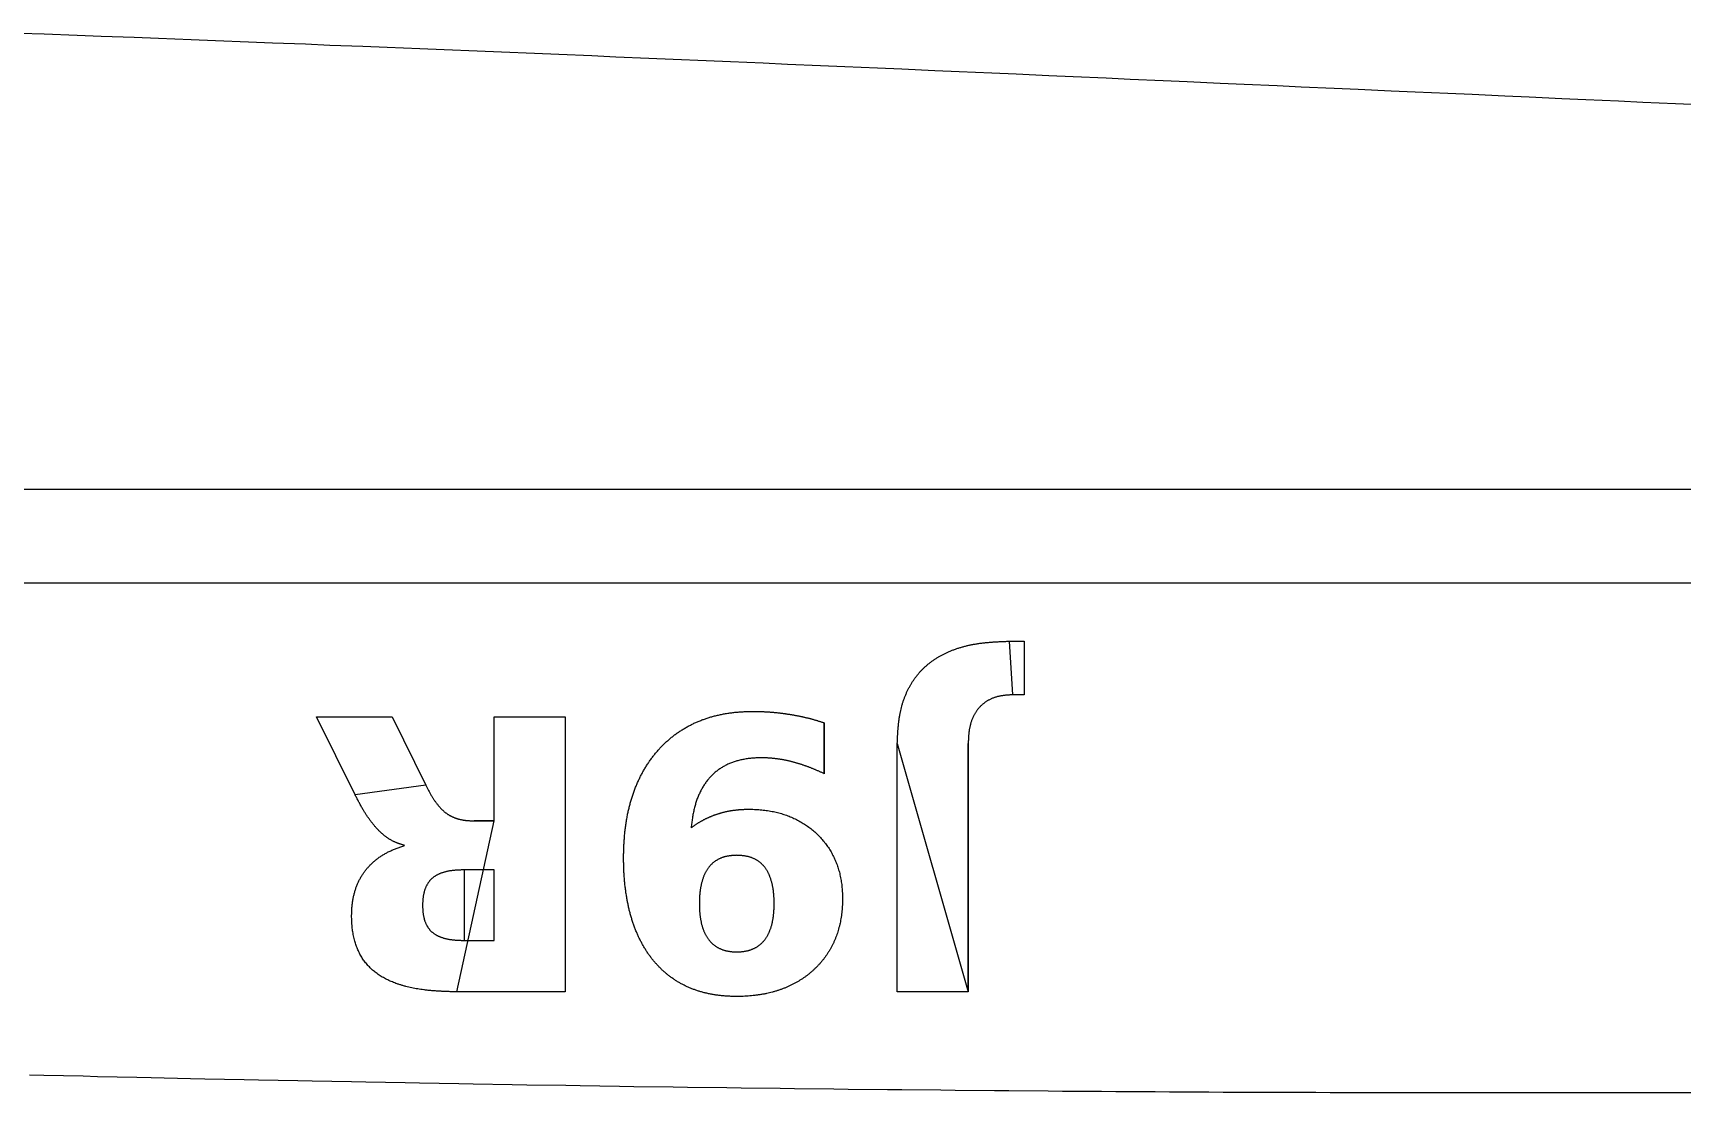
# Model space of a CAD drawing. Extents: x 27 to 271, y 44 to 138.
# Drawn here: x 215.52 to 234.03, y 79.33 to 91.22 of the extents above; entities that cross this region are included whole.
import ezdxf

# ---------------------------------------------------------------- set-up
doc = ezdxf.new("R2010")
doc.units = 0
doc.layers.add('jig_layer', color=7, linetype='CONTINUOUS')
doc.layers.add('jig_number_layer', color=7, linetype='CONTINUOUS')

msp = doc.modelspace()

# ---------------------------------------------------------------- linework, layer by layer
at = {"layer": 'jig_layer', "color": 7}
for points in [[(259.121478, 89.653919), (259.37998, 89.658915), (259.729179, 89.66089), (259.98628, 89.667918), (260.333377, 89.671925), (260.589076, 89.680928), (260.933576, 89.686939), (261.187277, 89.697946), (261.528879, 89.706949), (261.78028, 89.718943), (262.11788, 89.730938), (262.366376, 89.744936), (262.698478, 89.759922), (262.942778, 89.776912), (263.267678, 89.793902), (263.506678, 89.813911), (263.821378, 89.834909), (263.874879, 89.839904), (264.114878, 89.834909), (264.114878, 88.099905), (268.434879, 88.099905), (268.434879, 86.099903), (151.566781, 86.099903), (151.566781, 91.132905)], [(215.370481, 91.221921), (215.642176, 91.210914), (216.01108, 91.197904), (216.282775, 91.186897), (216.651775, 91.173887), (216.92358, 91.16288), (217.29258, 91.148882), (217.564476, 91.137875), (217.933679, 91.123877), (218.205679, 91.11287), (218.574978, 91.098872), (218.84708, 91.086877), (219.21658, 91.072879), (219.488777, 91.061873), (219.858378, 91.046887), (220.130576, 91.035852), (220.500279, 91.020866), (220.772578, 91.008843), (221.142281, 90.994845), (221.414679, 90.98285), (221.784378, 90.967836), (222.056779, 90.955842), (222.42638, 90.940856), (222.698778, 90.928861), (223.068179, 90.913875), (223.340478, 90.901853), (223.709876, 90.885851), (223.981978, 90.873856), (224.351178, 90.85887), (224.623178, 90.846876), (224.992277, 90.830874), (225.264277, 90.818879), (225.633277, 90.802877), (225.905077, 90.790883), (226.273879, 90.774881), (226.54558, 90.762886), (226.914278, 90.746884), (227.18588, 90.73489), (227.55448, 90.718888), (227.82598, 90.705877), (228.194379, 90.689875), (228.465775, 90.677881), (228.834078, 90.660891), (229.105378, 90.648897), (229.473579, 90.632895), (229.744775, 90.619884), (230.112677, 90.603882), (230.383777, 90.591888), (230.75158, 90.574898), (231.022579, 90.562904), (231.390176, 90.545914), (231.660979, 90.533919), (232.028478, 90.517917), (232.299279, 90.504907), (232.666678, 90.488905), (232.937279, 90.475895), (233.30458, 90.459893), (233.57518, 90.446882), (233.94228, 90.43088), (234.212878, 90.418886)], [(162.948214, 81.378266), (162.794312, 81.375275), (162.375715, 81.372283), (162.222713, 81.368276), (161.806613, 81.36328), (161.654411, 81.358285), (161.241415, 81.350298), (161.090415, 81.344287), (160.681015, 81.33328), (160.531313, 81.326281), (160.126612, 81.312283), (159.978711, 81.30328), (159.580614, 81.28629), (159.43521, 81.2763), (159.045715, 81.255302), (158.903512, 81.243308), (158.798616, 81.236309), (158.558614, 81.241304), (158.558614, 83.055307), (154.238511, 83.055307), (154.238511, 85.055303), (264.439614, 85.055303), (264.439614, 79.994305)], [(228.266114, 79.341263), (228.105411, 79.343238), (227.66561, 79.345214), (227.504617, 79.347189), (227.064914, 79.349165), (226.904017, 79.35114), (226.464111, 79.35416), (226.303216, 79.356136), (225.863415, 79.359156), (225.702509, 79.361131), (225.262717, 79.365167), (225.101813, 79.367142), (224.662012, 79.371178), (224.501115, 79.37417), (224.061014, 79.378177), (223.900117, 79.381169), (223.460115, 79.386164), (223.299113, 79.38814), (222.85901, 79.393163), (222.698016, 79.396155), (222.257812, 79.402166), (222.096815, 79.405158), (221.656616, 79.411169), (221.495516, 79.414132), (221.055212, 79.420144), (220.894111, 79.423135), (220.453816, 79.430134), (220.292716, 79.433126), (219.852316, 79.441113), (219.691215, 79.444104), (219.250714, 79.452091), (219.089616, 79.455111), (218.649115, 79.463126), (218.488014, 79.467106), (218.047409, 79.475092), (217.886308, 79.479128), (217.445615, 79.487115), (217.284416, 79.491151), (216.843714, 79.500154), (216.682509, 79.504161), (216.241715, 79.514152), (216.080512, 79.51816), (215.639817, 79.52815), (215.478611, 79.532158)], [(228.866914, 79.338263), (228.705915, 79.340238), (228.266114, 79.341367)], [(229.306608, 79.337266), (228.866914, 79.338395)], [(229.467514, 79.336267), (229.306608, 79.337396)], [(229.907217, 79.335263), (229.467514, 79.336391)], [(230.067911, 79.334266), (229.907217, 79.335395)], [(230.507616, 79.333267), (230.067911, 79.334396)], [(235.345616, 79.338263), (234.931613, 79.336287), (234.872615, 79.336267), (234.726615, 79.336267), (234.328614, 79.334292), (234.27261, 79.334264), (234.111617, 79.334264), (233.671615, 79.332288), (233.510613, 79.332257), (233.070614, 79.331128), (232.909615, 79.331128), (232.470616, 79.331128), (232.309616, 79.331128), (231.869612, 79.331128), (231.708613, 79.331128), (231.269616, 79.331128), (231.108611, 79.332257), (230.668616, 79.332265), (230.507616, 79.333394)]]:
    msp.add_lwpolyline(points, dxfattribs=at)
at = {"layer": 'jig_number_layer', "color": 7}
for points in [[(226.473365, 84.399235), (226.634593, 84.399235), (226.634593, 83.797721), (226.510573, 83.797721), (226.473365, 84.399235), (226.473365, 84.399235), (226.473365, 84.399235), (226.473365, 84.399235)], [(219.131176, 82.675315), (218.699165, 83.551742), (219.546658, 83.551742), (219.92286, 82.784868), (219.131176, 82.675315), (219.131176, 82.675315), (219.131176, 82.675315), (219.131176, 82.675315)], [(220.689737, 82.383855), (220.689737, 83.551742), (221.485553, 83.551742), (221.485553, 80.465625), (220.270126, 80.465625), (220.689737, 82.383855), (220.689737, 82.383855), (220.689737, 82.383855), (220.689737, 82.383855)], [(224.393901, 83.483526), (224.393901, 82.913019), (224.393901, 83.483526), (224.393901, 83.483526), (224.393901, 83.483526), (224.393901, 83.483526), (224.393901, 83.483526), (224.393901, 83.483526), (224.393901, 83.483526)], [(226.008274, 80.465625), (225.212461, 80.465625), (225.212461, 83.252022), (226.008274, 80.465625), (226.008274, 80.465625), (226.008274, 80.465625), (226.008274, 80.465625)], [(226.008274, 83.252022), (226.008274, 80.465625), (226.008274, 80.465625), (226.008274, 83.252022), (226.008274, 83.252022), (226.008274, 83.252022), (226.008274, 83.252022)], [(220.464428, 82.383855), (220.689737, 82.383855), (220.689737, 82.383855), (220.464428, 82.383855), (220.464428, 82.383855), (220.464428, 82.383855), (220.464428, 82.383855)], [(223.412056, 81.997315), (223.412056, 81.997315), (223.412056, 81.997315), (223.412056, 81.997315), (223.412056, 81.997315), (223.412056, 81.997315)], [(220.354872, 81.042332), (220.689737, 81.042332), (220.689737, 81.834021), (220.354872, 81.834021), (220.354872, 81.834021), (220.354872, 81.042332), (220.354872, 81.042332), (220.354872, 81.042332), (220.354872, 81.042332)]]:
    msp.add_lwpolyline(points, close=True, dxfattribs=at)
for points, knots in [([(225.212461, 83.252022), (225.213043, 83.265157), (225.214208, 83.291428), (225.216256, 83.330821), (225.218565, 83.370166), (225.221321, 83.409448), (225.224656, 83.448651), (225.228757, 83.487761), (225.233789, 83.526743), (225.239865, 83.565552), (225.246821, 83.602445), (225.254621, 83.637385), (225.263048, 83.670386), (225.272518, 83.703128), (225.283052, 83.735566), (225.294643, 83.767666), (225.30732, 83.799359), (225.321074, 83.830607), (225.335944, 83.861347), (225.351515, 83.890784), (225.367707, 83.918906), (225.384419, 83.945727), (225.402057, 83.971939), (225.420607, 83.997504), (225.440053, 84.022387), (225.46038, 84.046533), (225.481575, 84.0699), (225.503621, 84.092443), (225.526722, 84.114333), (225.550895, 84.135479), (225.576081, 84.155875), (225.602028, 84.175327), (225.62868, 84.193829), (225.655969, 84.211407), (225.683841, 84.228061), (225.712255, 84.243796), (225.741154, 84.258645), (225.771777, 84.273216), (225.804153, 84.287383), (225.838291, 84.301025), (225.87283, 84.313588), (225.907727, 84.325086), (225.942935, 84.335557), (225.978409, 84.345034), (226.014117, 84.353522), (226.050021, 84.36106), (226.088223, 84.368076), (226.128733, 84.37438), (226.171527, 84.379926), (226.21445, 84.384499), (226.257468, 84.388228), (226.300553, 84.391268), (226.343698, 84.393741), (226.386891, 84.395794), (226.430122, 84.397588), (226.458947, 84.398682), (226.47336, 84.39923)], [0, 0, 0, 0, 0.039443, 0.078891, 0.118338, 0.15768, 0.197021, 0.236366, 0.275645, 0.314924, 0.354198, 0.388252, 0.422307, 0.456362, 0.490486, 0.524607, 0.558729, 0.592867, 0.62701, 0.66115, 0.692749, 0.724342, 0.755936, 0.787509, 0.819081, 0.850655, 0.882178, 0.913703, 0.945226, 0.977627, 1.010028, 1.042431, 1.07489, 1.107342, 1.139792, 1.172279, 1.204763, 1.237249, 1.274005, 1.310762, 1.347519, 1.384245, 1.420973, 1.457702, 1.494384, 1.531067, 1.567751, 1.610896, 1.654044, 1.697192, 1.740385, 1.783574, 1.826764, 1.870032, 1.913299, 1.956568, 1.956568, 1.956568, 1.956568]), ([(226.510573, 83.797721), (226.504909, 83.797439), (226.49358, 83.796874), (226.476588, 83.795965), (226.459618, 83.794932), (226.442677, 83.793707), (226.425774, 83.792232), (226.408909, 83.790453), (226.392101, 83.788264), (226.375371, 83.785589), (226.359434, 83.782513), (226.344297, 83.779084), (226.32996, 83.775354), (226.315742, 83.771152), (226.301656, 83.766499), (226.287724, 83.761382), (226.273968, 83.755805), (226.260413, 83.74975), (226.247084, 83.743208), (226.234285, 83.736344), (226.222016, 83.729194), (226.210281, 83.721782), (226.198814, 83.713969), (226.187618, 83.705773), (226.176723, 83.697185), (226.16613, 83.68823), (226.155874, 83.678899), (226.145952, 83.669223), (226.136271, 83.659098), (226.126883, 83.648499), (226.11778, 83.637462), (226.109075, 83.626103), (226.100776, 83.614438), (226.092861, 83.602506), (226.085343, 83.590317), (226.078226, 83.577888), (226.071493, 83.565242), (226.064943, 83.551922), (226.058587, 83.53794), (226.052492, 83.523283), (226.046868, 83.508441), (226.041706, 83.493437), (226.036985, 83.478292), (226.032707, 83.463023), (226.028858, 83.447648), (226.025435, 83.43218), (226.022278, 83.415805), (226.019442, 83.398519), (226.016956, 83.380331), (226.014959, 83.362074), (226.013184, 83.343789), (226.011871, 83.325458), (226.010775, 83.307106), (226.009774, 83.288736), (226.009047, 83.270339), (226.008517, 83.258075), (226.008252, 83.251943)], [0, 0, 0, 0, 0.017014, 0.034031, 0.051048, 0.068017, 0.084984, 0.101949, 0.118888, 0.135828, 0.152768, 0.167571, 0.182385, 0.197202, 0.212042, 0.226879, 0.24172, 0.256564, 0.271409, 0.286253, 0.300125, 0.314001, 0.327884, 0.341744, 0.355618, 0.369494, 0.38335, 0.397205, 0.411063, 0.425366, 0.439672, 0.453974, 0.468289, 0.482611, 0.496924, 0.511243, 0.52557, 0.539897, 0.555767, 0.571639, 0.587509, 0.603375, 0.619234, 0.635094, 0.65094, 0.666777, 0.682613, 0.700965, 0.719321, 0.737676, 0.756059, 0.774432, 0.792804, 0.811212, 0.829624, 0.848038, 0.848038, 0.848038, 0.848038]), ([(222.899424, 82.307373), (222.902922, 82.309791), (222.909916, 82.314625), (222.920416, 82.321869), (222.930934, 82.329083), (222.941496, 82.336234), (222.952099, 82.343317), (222.962758, 82.350316), (222.973484, 82.357201), (222.984284, 82.36396), (222.99511, 82.370516), (223.005952, 82.376893), (223.016819, 82.383073), (223.027777, 82.389102), (223.038819, 82.394979), (223.049934, 82.40071), (223.061127, 82.406286), (223.07238, 82.411744), (223.083705, 82.417058), (223.095063, 82.422213), (223.106438, 82.427246), (223.117842, 82.432127), (223.129299, 82.43688), (223.140812, 82.441492), (223.152379, 82.44596), (223.163984, 82.450319), (223.175653, 82.454503), (223.187373, 82.458542), (223.199184, 82.46247), (223.211095, 82.46624), (223.223093, 82.469882), (223.235137, 82.473376), (223.247227, 82.476711), (223.259357, 82.4799), (223.271522, 82.482941), (223.283723, 82.485829), (223.295963, 82.48857), (223.308357, 82.491221), (223.32093, 82.493663), (223.33364, 82.496068), (223.346389, 82.498277), (223.359143, 82.500435), (223.371944, 82.502299), (223.384761, 82.504012), (223.397592, 82.505637), (223.410442, 82.507088), (223.423487, 82.508398), (223.436714, 82.509674), (223.450143, 82.510632), (223.46357, 82.511597), (223.477012, 82.512346), (223.490466, 82.512964), (223.503925, 82.513568), (223.517394, 82.513984), (223.530871, 82.514097), (223.550872, 82.514113), (223.577399, 82.513998), (223.610439, 82.512985), (223.643456, 82.511292), (223.676415, 82.508669), (223.709321, 82.505434), (223.742131, 82.501322), (223.774818, 82.496325), (223.807366, 82.490477), (223.8388, 82.483915), (223.869108, 82.476708), (223.898292, 82.468958), (223.927253, 82.460415), (223.955962, 82.451071), (223.984397, 82.440926), (224.012521, 82.429967), (224.040303, 82.418175), (224.067713, 82.40555), (224.094466, 82.392188), (224.120548, 82.378136), (224.145938, 82.363414), (224.170866, 82.347914), (224.195305, 82.331648), (224.21923, 82.314627), (224.242613, 82.296865), (224.265437, 82.278388), (224.28766, 82.25919), (224.309168, 82.239391), (224.329943, 82.219015), (224.34997, 82.198088), (224.369323, 82.176538), (224.387993, 82.154396), (224.405932, 82.131661), (224.423132, 82.108366), (224.439571, 82.084531), (224.455222, 82.060175), (224.470091, 82.035276), (224.484149, 82.009852), (224.497386, 81.983936), (224.509777, 81.957605), (224.521325, 81.930889), (224.532045, 81.903826), (224.541925, 81.87645), (224.550957, 81.848791), (224.559153, 81.820879), (224.56674, 81.791967), (224.573599, 81.762052), (224.579681, 81.731153), (224.584859, 81.700084), (224.589158, 81.668875), (224.59261, 81.637556), (224.595256, 81.606145), (224.597126, 81.574664), (224.598257, 81.543134), (224.598699, 81.510502), (224.598374, 81.476784), (224.597166, 81.442004), (224.595219, 81.40727), (224.592209, 81.372624), (224.588355, 81.338075), (224.583525, 81.303653), (224.57769, 81.269391), (224.57083, 81.235321), (224.563114, 81.202381), (224.554641, 81.170582), (224.545504, 81.139928), (224.535415, 81.109571), (224.524428, 81.079525), (224.512492, 81.04984), (224.499635, 81.020551), (224.485834, 80.991699), (224.47108, 80.96333), (224.455418, 80.935526), (224.438828, 80.90834), (224.42138, 80.881772), (224.403046, 80.855797), (224.383861, 80.830437), (224.363849, 80.805715), (224.34305, 80.781647), (224.321485, 80.758259), (224.299193, 80.735559), (224.275995, 80.713387), (224.251905, 80.691773), (224.226914, 80.670773), (224.201276, 80.650576), (224.175019, 80.631193), (224.148171, 80.612644), (224.120762, 80.594942), (224.092825, 80.578093), (224.064382, 80.562126), (224.035023, 80.546807), (224.004746, 80.532215), (223.973579, 80.518367), (223.942003, 80.505467), (223.910051, 80.493517), (223.877772, 80.482471), (223.845195, 80.472335), (223.812362, 80.463071), (223.779294, 80.454689), (223.744829, 80.446867), (223.708964, 80.439714), (223.67171, 80.43331), (223.634301, 80.427873), (223.596766, 80.423375), (223.559131, 80.419786), (223.521409, 80.417039), (223.483615, 80.415204), (223.445775, 80.414123), (223.406605, 80.413838), (223.366123, 80.414406), (223.324356, 80.416), (223.282647, 80.418483), (223.241041, 80.42219), (223.199564, 80.42701), (223.15825, 80.433038), (223.117148, 80.440338), (223.076309, 80.448967), (223.037025, 80.458673), (222.999319, 80.469341), (222.963196, 80.480832), (222.927463, 80.493497), (222.892172, 80.50736), (222.857373, 80.52243), (222.823126, 80.538696), (222.789495, 80.556178), (222.756525, 80.574855), (222.724344, 80.594715), (222.692998, 80.615738), (222.662522, 80.637879), (222.632864, 80.661123), (222.604056, 80.685427), (222.57611, 80.710732), (222.549057, 80.736987), (222.522927, 80.764164), (222.497711, 80.792193), (222.472941, 80.821658), (222.448693, 80.852568), (222.425058, 80.884933), (222.402513, 80.918065), (222.381047, 80.951905), (222.360665, 80.986409), (222.34135, 81.021518), (222.323085, 81.057183), (222.305875, 81.093366), (222.289109, 81.131362), (222.272902, 81.171187), (222.257366, 81.212846), (222.24301, 81.254928), (222.229814, 81.29739), (222.217717, 81.340181), (222.206663, 81.383254), (222.19665, 81.426583), (222.187602, 81.470124), (222.179075, 81.516049), (222.171186, 81.564358), (222.16407, 81.615048), (222.158061, 81.665878), (222.153115, 81.71682), (222.149175, 81.767848), (222.146204, 81.818953), (222.144146, 81.870115), (222.14303, 81.92132), (222.142758, 81.973111), (222.143261, 82.025476), (222.144675, 82.078402), (222.147185, 82.131275), (222.150649, 82.184083), (222.155228, 82.236796), (222.160937, 82.289397), (222.167893, 82.341846), (222.17608, 82.394116), (222.185225, 82.444201), (222.195206, 82.49209), (222.205898, 82.537779), (222.217724, 82.58319), (222.230727, 82.628278), (222.244932, 82.673004), (222.260382, 82.717313), (222.277101, 82.761156), (222.295106, 82.804481), (222.314, 82.846269), (222.333702, 82.886507), (222.354101, 82.925205), (222.375664, 82.96327), (222.398395, 83.000653), (222.422273, 83.037318), (222.4473, 83.073208), (222.473474, 83.108274), (222.500785, 83.142462), (222.528866, 83.175314), (222.55766, 83.206814), (222.587095, 83.236963), (222.617505, 83.266128), (222.648866, 83.294265), (222.68115, 83.321336), (222.714324, 83.347294), (222.748359, 83.372099), (222.783223, 83.395708), (222.819034, 83.41817), (222.855774, 83.439418), (222.893384, 83.459446), (222.931672, 83.478169), (222.970574, 83.495601), (223.010044, 83.51173), (223.050012, 83.526575), (223.090432, 83.540136), (223.131251, 83.552436), (223.173776, 83.563821), (223.218, 83.574151), (223.263891, 83.583349), (223.31004, 83.591168), (223.356404, 83.597602), (223.402925, 83.602773), (223.449559, 83.606742), (223.496271, 83.609517), (223.543026, 83.611215), (223.579499, 83.611722), (223.605667, 83.611733), (223.621529, 83.611633), (223.637388, 83.611443), (223.653241, 83.61115), (223.669088, 83.610808), (223.684928, 83.610312), (223.700765, 83.609728), (223.716602, 83.609109), (223.732297, 83.608351), (223.747846, 83.607467), (223.763259, 83.606564), (223.77866, 83.605445), (223.794059, 83.604313), (223.809453, 83.60313), (223.824837, 83.601826), (223.840207, 83.60038), (223.855573, 83.598901), (223.870808, 83.597333), (223.885899, 83.59558), (223.900866, 83.593828), (223.915822, 83.59198), (223.930756, 83.589966), (223.945687, 83.587934), (223.960607, 83.585832), (223.975501, 83.583538), (223.990403, 83.581284), (224.005208, 83.578923), (224.019945, 83.576595), (224.034578, 83.574081), (224.0492, 83.57149), (224.063823, 83.568914), (224.078419, 83.566193), (224.093005, 83.563403), (224.107577, 83.560545), (224.122131, 83.557598), (224.136653, 83.554542), (224.151152, 83.551425), (224.165618, 83.548204), (224.180061, 83.544895), (224.194482, 83.541486), (224.208882, 83.537978), (224.223251, 83.534336), (224.237599, 83.53062), (224.251911, 83.526782), (224.266204, 83.522858), (224.280464, 83.51879), (224.294705, 83.514632), (224.308927, 83.510409), (224.323116, 83.506073), (224.337291, 83.501691), (224.35146, 83.497277), (224.365609, 83.492801), (224.379753, 83.488315), (224.389176, 83.485309), (224.393887, 83.483805)], [0, 0, 0, 0, 0.012755, 0.025507, 0.03827, 0.051016, 0.063773, 0.076524, 0.08927, 0.102008, 0.114745, 0.127239, 0.13974, 0.152249, 0.16476, 0.177265, 0.189762, 0.202276, 0.214783, 0.227291, 0.239695, 0.252098, 0.264502, 0.276905, 0.289305, 0.301702, 0.314094, 0.326493, 0.338891, 0.351434, 0.363971, 0.376505, 0.389055, 0.401597, 0.414131, 0.426671, 0.43921, 0.45176, 0.464693, 0.477633, 0.490567, 0.503508, 0.516437, 0.529372, 0.542302, 0.555236, 0.568164, 0.581635, 0.595097, 0.608554, 0.622018, 0.635487, 0.648958, 0.662433, 0.675912, 0.689387, 0.722437, 0.755489, 0.788542, 0.82161, 0.854669, 0.88773, 0.920795, 0.95386, 0.986923, 1.017117, 1.047309, 1.077501, 1.107687, 1.137873, 1.168058, 1.198227, 1.228402, 1.258578, 1.287924, 1.317268, 1.346611, 1.375971, 1.405327, 1.434683, 1.464048, 1.493409, 1.52277, 1.551733, 1.580693, 1.609653, 1.638613, 1.667566, 1.69652, 1.725468, 1.754413, 1.783357, 1.812456, 1.841551, 1.870643, 1.899746, 1.92885, 1.957955, 1.987044, 2.016128, 2.045214, 2.076702, 2.108188, 2.139676, 2.171181, 2.202687, 2.234191, 2.265738, 2.297286, 2.328835, 2.363635, 2.398434, 2.433229, 2.46799, 2.502748, 2.537507, 2.572253, 2.607, 2.641749, 2.673731, 2.705712, 2.737696, 2.769685, 2.801675, 2.833661, 2.865631, 2.897603, 2.929573, 2.96135, 2.993129, 3.024909, 3.056712, 3.088512, 3.120311, 3.152125, 3.183933, 3.215743, 3.248376, 3.281014, 3.313652, 3.346275, 3.378905, 3.411535, 3.444146, 3.476762, 3.509376, 3.543474, 3.577574, 3.611675, 3.645786, 3.6799, 3.714014, 3.748125, 3.782233, 3.816343, 3.854139, 3.891934, 3.92973, 3.967532, 4.005334, 4.043136, 4.080987, 4.118841, 4.156697, 4.198492, 4.240287, 4.282078, 4.323829, 4.36558, 4.407331, 4.449063, 4.490797, 4.53253, 4.570433, 4.608334, 4.646232, 4.684145, 4.72206, 4.759975, 4.797863, 4.835745, 4.873627, 4.911285, 4.948947, 4.98661, 5.024305, 5.061995, 5.099686, 5.137381, 5.175076, 5.212771, 5.252842, 5.292909, 5.332976, 5.373046, 5.413112, 5.453178, 5.493242, 5.533304, 5.573365, 5.617818, 5.662274, 5.70673, 5.751191, 5.795654, 5.840119, 5.884587, 5.929055, 5.973523, 6.024706, 6.075888, 6.12707, 6.178247, 6.229423, 6.280599, 6.331812, 6.383026, 6.434242, 6.487183, 6.540122, 6.593064, 6.645971, 6.698877, 6.751784, 6.804687, 6.857589, 6.910491, 6.957409, 7.004329, 7.051248, 7.098169, 7.14509, 7.192013, 7.238926, 7.285837, 7.332746, 7.376485, 7.420224, 7.463962, 7.507711, 7.551457, 7.595204, 7.638952, 7.682704, 7.726455, 7.768582, 7.81071, 7.852839, 7.894963, 7.937087, 7.979211, 8.021308, 8.063406, 8.105503, 8.148101, 8.190703, 8.233306, 8.275938, 8.318568, 8.361198, 8.403823, 8.44645, 8.489074, 8.535869, 8.582667, 8.629466, 8.676268, 8.723071, 8.769875, 8.816659, 8.863441, 8.910219, 8.926081, 8.941943, 8.957806, 8.973662, 8.98951, 9.005358, 9.021203, 9.037054, 9.052906, 9.06834, 9.083778, 9.099221, 9.114665, 9.130101, 9.145539, 9.16098, 9.176415, 9.19185, 9.206925, 9.221992, 9.237057, 9.252134, 9.2672, 9.282264, 9.297335, 9.312407, 9.327478, 9.342313, 9.357165, 9.372019, 9.386862, 9.401712, 9.41656, 9.431414, 9.446259, 9.461108, 9.475932, 9.49075, 9.505569, 9.520382, 9.535205, 9.550032, 9.564854, 9.579669, 9.594483, 9.609318, 9.624156, 9.63899, 9.653825, 9.668665, 9.683503, 9.698347, 9.713183, 9.728019, 9.728019, 9.728019, 9.728019]), ([(224.393901, 82.913019), (224.389298, 82.915091), (224.38009, 82.919235), (224.366276, 82.925445), (224.352449, 82.931623), (224.338608, 82.937764), (224.324747, 82.943864), (224.310852, 82.949889), (224.296928, 82.955839), (224.282976, 82.961711), (224.269208, 82.967346), (224.255651, 82.972816), (224.242282, 82.978068), (224.228872, 82.983224), (224.215428, 82.988283), (224.201951, 82.993253), (224.188434, 82.998126), (224.174883, 83.002907), (224.161307, 83.007612), (224.147926, 83.012124), (224.134757, 83.01651), (224.121779, 83.020717), (224.108778, 83.02485), (224.095749, 83.028891), (224.082686, 83.032813), (224.069593, 83.036622), (224.056467, 83.040322), (224.043306, 83.043896), (224.03029, 83.047308), (224.017412, 83.050526), (224.004676, 83.053559), (223.991917, 83.056499), (223.979123, 83.059282), (223.966309, 83.061964), (223.953466, 83.064496), (223.940611, 83.066978), (223.927719, 83.069275), (223.914907, 83.07148), (223.902148, 83.073448), (223.88949, 83.075455), (223.876812, 83.077341), (223.864104, 83.078983), (223.851399, 83.080635), (223.838676, 83.082149), (223.825937, 83.083528), (223.813194, 83.08487), (223.800492, 83.085924), (223.787859, 83.087015), (223.77527, 83.087902), (223.762679, 83.088788), (223.750076, 83.089496), (223.737463, 83.089922), (223.724851, 83.090519), (223.712223, 83.090716), (223.6996, 83.090961), (223.682996, 83.091063), (223.662415, 83.090877), (223.637858, 83.090225), (223.613333, 83.088795), (223.588822, 83.087149), (223.564371, 83.08476), (223.539981, 83.081831), (223.515669, 83.078303), (223.491463, 83.07411), (223.468271, 83.069442), (223.446104, 83.064333), (223.424959, 83.058875), (223.403967, 83.052845), (223.383155, 83.046227), (223.362551, 83.038993), (223.342176, 83.031151), (223.322056, 83.022673), (223.302217, 83.013553), (223.283038, 83.003954), (223.264531, 82.993906), (223.246691, 82.983464), (223.229204, 82.972435), (223.212089, 82.960834), (223.195366, 82.948679), (223.179066, 82.935978), (223.163209, 82.922736), (223.147821, 82.90896), (223.132759, 82.894512), (223.118081, 82.879376), (223.103795, 82.863579), (223.090053, 82.847295), (223.076844, 82.830568), (223.064184, 82.813412), (223.05205, 82.795871), (223.040434, 82.777974), (223.02934, 82.759742), (223.018417, 82.74058), (223.007684, 82.720495), (222.99724, 82.699456), (222.987413, 82.678129), (222.978176, 82.656549), (222.969552, 82.634725), (222.961503, 82.612695), (222.954065, 82.590464), (222.947197, 82.568064), (222.940602, 82.54441), (222.934361, 82.51949), (222.928525, 82.493312), (222.923271, 82.466998), (222.918534, 82.440575), (222.914213, 82.414072), (222.91022, 82.387501), (222.90648, 82.360876), (222.902904, 82.334211), (222.900586, 82.316424), (222.899427, 82.307531)], [0, 0, 0, 0, 0.015143, 0.030294, 0.045436, 0.060576, 0.075721, 0.090867, 0.10601, 0.121148, 0.13628, 0.150639, 0.165004, 0.179371, 0.193737, 0.208098, 0.222464, 0.236841, 0.251208, 0.265566, 0.279206, 0.292849, 0.306493, 0.320132, 0.333772, 0.34741, 0.361041, 0.374683, 0.388321, 0.401409, 0.414504, 0.427595, 0.440691, 0.453782, 0.46687, 0.479962, 0.493057, 0.506154, 0.518963, 0.531785, 0.544602, 0.557414, 0.570226, 0.583038, 0.595851, 0.608667, 0.621475, 0.634087, 0.646706, 0.659337, 0.671952, 0.684571, 0.697199, 0.709825, 0.722456, 0.735078, 0.759636, 0.784198, 0.808766, 0.83333, 0.857893, 0.882455, 0.907021, 0.931584, 0.956147, 0.977982, 0.99982, 1.021655, 1.043495, 1.065327, 1.087157, 1.108982, 1.130816, 1.152649, 1.173313, 1.19398, 1.214653, 1.235325, 1.255995, 1.276664, 1.297306, 1.31796, 1.338612, 1.359906, 1.381201, 1.402497, 1.423814, 1.445131, 1.466451, 1.48779, 1.509131, 1.530468, 1.553953, 1.57744, 1.600923, 1.62439, 1.647851, 1.671313, 1.694745, 1.71817, 1.741594, 1.768406, 1.795227, 1.822048, 1.848901, 1.875754, 1.902607, 1.929506, 1.956413, 1.983318, 1.983318, 1.983318, 1.983318]), ([(219.92286, 82.784868), (219.925553, 82.779677), (219.930936, 82.769297), (219.939057, 82.753752), (219.94723, 82.738239), (219.955481, 82.722773), (219.963851, 82.707373), (219.972393, 82.69207), (219.98108, 82.676851), (219.989976, 82.661758), (219.998583, 82.647657), (220.006878, 82.634538), (220.014822, 82.622377), (220.02296, 82.610344), (220.031297, 82.598445), (220.039838, 82.586689), (220.048614, 82.575101), (220.057606, 82.563674), (220.066827, 82.552424), (220.075718, 82.542047), (220.084231, 82.532509), (220.09232, 82.523775), (220.100598, 82.515226), (220.109046, 82.506852), (220.117701, 82.4987), (220.126554, 82.490774), (220.135619, 82.4831), (220.144896, 82.4757), (220.154128, 82.468766), (220.163309, 82.462317), (220.172404, 82.456318), (220.181666, 82.450571), (220.191098, 82.445095), (220.200677, 82.439862), (220.210395, 82.434885), (220.220243, 82.430163), (220.230214, 82.425696), (220.240604, 82.421351), (220.251423, 82.417164), (220.26267, 82.413155), (220.27402, 82.409456), (220.285458, 82.406038), (220.296974, 82.402901), (220.308568, 82.400076), (220.320195, 82.397418), (220.331908, 82.395208), (220.34416, 82.393129), (220.356983, 82.39137), (220.370335, 82.389711), (220.383724, 82.388326), (220.397151, 82.387327), (220.410592, 82.386434), (220.424037, 82.385487), (220.437514, 82.385025), (220.45099, 82.384434), (220.459979, 82.384061), (220.464473, 82.383875)], [0, 0, 0, 0, 0.017542, 0.035079, 0.052615, 0.070144, 0.087667, 0.105197, 0.12272, 0.140237, 0.157753, 0.172278, 0.186801, 0.201328, 0.215857, 0.230386, 0.244918, 0.259462, 0.274005, 0.288554, 0.300454, 0.312356, 0.324265, 0.336153, 0.348037, 0.35993, 0.371796, 0.383664, 0.395527, 0.406428, 0.417316, 0.428208, 0.439124, 0.450032, 0.46095, 0.471874, 0.482794, 0.493723, 0.505655, 0.517595, 0.529539, 0.541465, 0.553403, 0.56534, 0.577265, 0.589178, 0.601094, 0.614543, 0.628003, 0.641457, 0.654919, 0.668393, 0.681869, 0.69535, 0.708843, 0.722338, 0.722338, 0.722338, 0.722338]), ([(220.270126, 80.465625), (220.256375, 80.466001), (220.228872, 80.466754), (220.187621, 80.468), (220.146392, 80.469493), (220.10519, 80.47131), (220.064019, 80.473439), (220.022885, 80.476101), (219.981805, 80.479402), (219.940795, 80.4834), (219.90227, 80.487938), (219.866235, 80.492925), (219.832687, 80.498234), (219.799246, 80.504229), (219.765933, 80.510934), (219.732773, 80.518393), (219.699788, 80.526651), (219.667003, 80.535716), (219.63445, 80.545632), (219.604041, 80.555815), (219.575745, 80.566103), (219.549536, 80.576371), (219.523628, 80.587347), (219.49806, 80.599069), (219.47287, 80.611559), (219.448112, 80.624874), (219.423851, 80.639056), (219.400142, 80.654124), (219.377786, 80.669601), (219.356778, 80.685397), (219.337085, 80.701411), (219.318009, 80.718159), (219.29957, 80.735618), (219.281823, 80.753791), (219.264807, 80.772638), (219.24856, 80.792135), (219.233122, 80.812264), (219.218353, 80.833262), (219.204346, 80.855141), (219.191106, 80.877849), (219.178795, 80.901091), (219.167407, 80.924811), (219.156896, 80.948945), (219.147281, 80.973449), (219.13851, 80.998273), (219.130585, 81.023385), (219.12313, 81.049956), (219.116272, 81.077994), (219.110113, 81.107487), (219.104902, 81.137159), (219.10066, 81.166982), (219.097277, 81.196909), (219.094759, 81.226928), (219.092929, 81.257004), (219.09202, 81.287126), (219.091801, 81.314362), (219.09204, 81.338698), (219.092585, 81.360128), (219.093505, 81.381531), (219.094848, 81.402907), (219.096637, 81.424243), (219.09885, 81.445541), (219.101589, 81.466773), (219.104659, 81.487955), (219.10814, 81.508413), (219.111979, 81.528139), (219.116129, 81.547132), (219.12071, 81.566028), (219.125729, 81.584815), (219.131212, 81.603474), (219.137156, 81.621988), (219.143574, 81.640343), (219.150471, 81.658523), (219.157739, 81.676187), (219.165331, 81.693338), (219.173244, 81.70996), (219.181587, 81.726373), (219.190356, 81.742562), (219.199569, 81.758501), (219.209188, 81.774191), (219.219226, 81.789615), (219.229686, 81.804756), (219.240563, 81.819611), (219.251854, 81.834164), (219.26353, 81.848422), (219.275594, 81.862357), (219.288023, 81.875969), (219.3008, 81.889257), (219.313921, 81.902211), (219.327374, 81.914824), (219.341136, 81.927102), (219.355507, 81.939322), (219.370527, 81.951413), (219.386177, 81.963379), (219.402127, 81.974937), (219.418364, 81.986084), (219.43487, 81.996822), (219.451641, 82.007127), (219.468644, 82.017022), (219.485883, 82.026481), (219.503964, 82.035843), (219.522912, 82.045039), (219.542708, 82.054069), (219.562705, 82.062694), (219.582834, 82.070944), (219.603213, 82.078908), (219.623225, 82.086611), (219.645081, 82.094202), (219.660395, 82.101458), (219.694542, 82.108232), (219.671962, 82.112354), (219.661803, 82.115868), (219.649546, 82.119407), (219.637898, 82.123079), (219.626151, 82.126873), (219.614513, 82.130851), (219.602955, 82.135051), (219.5915, 82.139499), (219.580102, 82.144269), (219.568785, 82.149397), (219.557555, 82.154859), (219.546466, 82.160624), (219.535523, 82.166685), (219.524722, 82.173015), (219.514068, 82.179593), (219.50357, 82.186424), (219.49321, 82.193478), (219.482841, 82.200889), (219.472446, 82.208629), (219.462035, 82.216701), (219.451783, 82.224975), (219.441707, 82.233456), (219.431791, 82.242116), (219.422028, 82.250947), (219.412425, 82.259951), (219.402972, 82.269109), (219.393256, 82.278822), (219.383302, 82.289116), (219.373118, 82.299999), (219.363121, 82.311056), (219.353292, 82.322264), (219.343638, 82.333626), (219.334143, 82.345125), (219.324823, 82.356768), (219.315651, 82.368524), (219.306078, 82.381117), (219.29614, 82.394573), (219.285862, 82.408904), (219.275785, 82.423376), (219.265893, 82.437973), (219.256197, 82.452701), (219.246667, 82.467535), (219.23733, 82.48249), (219.228149, 82.49754), (219.218631, 82.513518), (219.208807, 82.530445), (219.198686, 82.548321), (219.188735, 82.566293), (219.178924, 82.584342), (219.169229, 82.602454), (219.159644, 82.620625), (219.150107, 82.638825), (219.140634, 82.657062), (219.134336, 82.669231), (219.131188, 82.675315)], [0, 0, 0, 0, 0.04127, 0.082539, 0.123809, 0.165038, 0.206263, 0.247488, 0.288691, 0.329894, 0.371095, 0.405058, 0.439021, 0.472986, 0.506971, 0.540956, 0.574945, 0.608968, 0.642992, 0.67702, 0.705164, 0.733309, 0.761455, 0.789563, 0.817677, 0.845792, 0.87388, 0.901965, 0.930048, 0.955428, 0.980801, 1.006175, 1.031567, 1.056961, 1.082357, 1.107721, 1.13308, 1.158437, 1.184714, 1.210993, 1.237272, 1.263595, 1.289911, 1.316224, 1.342549, 1.368878, 1.395208, 1.425328, 1.455452, 1.485579, 1.515692, 1.545806, 1.575921, 1.606056, 1.636187, 1.666319, 1.687761, 1.709195, 1.730626, 1.752028, 1.773442, 1.794856, 1.816259, 1.837662, 1.859063, 1.878508, 1.897945, 1.917383, 1.936832, 1.956276, 1.97572, 1.99516, 2.014603, 2.034046, 2.052456, 2.070864, 2.089271, 2.107684, 2.126091, 2.144493, 2.162889, 2.181292, 2.199696, 2.218117, 2.236543, 2.254974, 2.273405, 2.291836, 2.310272, 2.328713, 2.347153, 2.365596, 2.385297, 2.404994, 2.424692, 2.444381, 2.464073, 2.483761, 2.503426, 2.523086, 2.542746, 2.564503, 2.586262, 2.608022, 2.629811, 2.651595, 2.673379, 2.695198, 2.71702, 2.738846, 2.751093, 2.763437, 2.775784, 2.788098, 2.800414, 2.812725, 2.825017, 2.837299, 2.849586, 2.862081, 2.874567, 2.887046, 2.89957, 2.912091, 2.924599, 2.937132, 2.949662, 2.962195, 2.975365, 2.988538, 3.001717, 3.014883, 3.028046, 3.041211, 3.054375, 3.067537, 3.080693, 3.095588, 3.110493, 3.125406, 3.140304, 3.155214, 3.170132, 3.185042, 3.199953, 3.214862, 3.232499, 3.250134, 3.267768, 3.285401, 3.303031, 3.320665, 3.338295, 3.355922, 3.373551, 3.394089, 3.414634, 3.435177, 3.455718, 3.476264, 3.496806, 3.517352, 3.537905, 3.558457, 3.558457, 3.558457, 3.558457]), ([(223.412056, 81.997315), (223.407277, 81.997051), (223.397721, 81.996522), (223.383385, 81.995785), (223.369079, 81.994824), (223.354812, 81.993581), (223.340585, 81.992123), (223.326393, 81.990427), (223.312281, 81.988245), (223.298252, 81.985665), (223.284842, 81.982679), (223.272071, 81.979307), (223.259928, 81.975635), (223.247909, 81.971535), (223.236041, 81.966974), (223.224335, 81.961982), (223.212808, 81.956578), (223.2015, 81.950725), (223.190415, 81.944458), (223.179681, 81.937845), (223.169314, 81.93088), (223.159313, 81.923597), (223.14958, 81.915959), (223.14015, 81.907955), (223.131019, 81.899614), (223.122203, 81.89095), (223.113717, 81.881968), (223.105579, 81.872682), (223.097537, 81.862821), (223.08968, 81.852336), (223.08201, 81.841257), (223.074764, 81.829887), (223.067915, 81.818267), (223.061442, 81.806421), (223.055359, 81.79437), (223.049639, 81.782138), (223.044265, 81.769743), (223.038962, 81.756553), (223.033776, 81.742563), (223.028768, 81.727766), (223.024173, 81.712843), (223.019956, 81.697813), (223.016111, 81.682689), (223.012642, 81.667474), (223.009472, 81.652195), (223.006633, 81.636851), (223.003941, 81.620515), (223.00142, 81.603189), (222.999152, 81.584868), (222.997249, 81.566507), (222.995715, 81.548111), (222.994449, 81.529692), (222.993515, 81.511248), (222.99283, 81.492791), (222.992493, 81.474323), (222.992395, 81.455894), (222.992495, 81.437508), (222.992833, 81.419168), (222.993509, 81.400839), (222.994472, 81.382529), (222.995668, 81.364234), (222.997267, 81.34597), (222.999127, 81.32773), (223.00142, 81.30954), (223.003884, 81.29231), (223.006696, 81.276082), (223.009471, 81.260797), (223.012603, 81.245583), (223.016101, 81.230449), (223.019935, 81.215396), (223.024142, 81.200442), (223.02874, 81.185602), (223.033747, 81.170892), (223.038939, 81.156978), (223.044242, 81.143845), (223.049641, 81.131499), (223.055385, 81.119312), (223.061497, 81.107306), (223.067969, 81.095491), (223.074824, 81.083895), (223.082076, 81.072548), (223.089707, 81.061458), (223.09754, 81.050925), (223.105547, 81.040954), (223.113691, 81.031537), (223.122172, 81.022423), (223.130964, 81.013606), (223.140083, 81.005121), (223.149517, 80.996993), (223.159234, 80.989214), (223.169245, 80.981832), (223.179619, 80.974798), (223.190344, 80.96812), (223.201414, 80.961821), (223.212718, 80.955937), (223.224239, 80.950486), (223.23595, 80.945449), (223.247835, 80.940853), (223.259855, 80.936616), (223.272017, 80.932803), (223.284804, 80.929253), (223.298205, 80.925981), (223.312225, 80.923074), (223.326329, 80.920604), (223.340504, 80.91857), (223.354736, 80.91696), (223.369016, 80.915776), (223.383326, 80.914868), (223.397667, 80.914482), (223.412009, 80.914365), (223.426353, 80.914527), (223.440685, 80.915062), (223.455009, 80.915708), (223.469276, 80.917038), (223.483518, 80.91855), (223.497691, 80.920608), (223.511796, 80.923077), (223.525813, 80.926002), (223.539224, 80.929242), (223.552002, 80.932825), (223.56416, 80.936642), (223.576193, 80.940842), (223.588067, 80.945475), (223.599781, 80.950511), (223.611294, 80.955968), (223.622605, 80.961829), (223.633675, 80.96813), (223.644396, 80.974824), (223.654771, 80.981867), (223.664773, 80.989259), (223.674505, 80.997013), (223.683923, 81.005156), (223.693049, 81.013633), (223.701845, 81.02245), (223.710329, 81.031564), (223.718466, 81.040984), (223.72648, 81.050949), (223.734317, 81.061479), (223.741959, 81.072563), (223.749191, 81.083924), (223.756048, 81.095515), (223.762524, 81.107329), (223.768632, 81.119337), (223.774376, 81.131527), (223.779775, 81.143874), (223.78508, 81.157005), (223.79027, 81.170919), (223.795278, 81.185628), (223.799877, 81.20047), (223.804089, 81.215425), (223.80794, 81.230477), (223.81144, 81.245614), (223.8146, 81.260825), (223.817441, 81.276098), (223.820135, 81.292344), (223.82263, 81.309565), (223.824895, 81.32776), (223.826798, 81.345995), (223.82833, 81.364265), (223.829597, 81.382554), (223.830531, 81.400865), (223.831217, 81.419191), (223.831554, 81.437532), (223.83165, 81.455921), (223.831558, 81.474352), (223.831216, 81.49282), (223.830537, 81.511277), (223.829574, 81.529717), (223.828378, 81.54814), (223.82678, 81.566529), (223.824918, 81.584893), (223.822622, 81.60321), (223.820134, 81.620545), (223.817322, 81.636863), (223.814547, 81.652217), (223.811417, 81.667502), (223.807915, 81.682708), (223.804079, 81.697837), (223.799842, 81.712864), (223.795251, 81.727791), (223.79024, 81.742587), (223.785059, 81.756576), (223.779751, 81.76976), (223.774377, 81.782155), (223.768663, 81.794393), (223.762574, 81.806447), (223.756106, 81.818296), (223.749252, 81.829918), (223.741996, 81.841283), (223.734335, 81.852368), (223.726479, 81.862848), (223.718439, 81.872708), (223.710301, 81.881994), (223.701816, 81.890974), (223.693005, 81.899639), (223.683879, 81.907986), (223.674439, 81.915979), (223.66471, 81.923622), (223.654712, 81.930911), (223.644334, 81.937866), (223.633599, 81.944491), (223.622516, 81.950763), (223.611204, 81.956601), (223.599685, 81.962011), (223.587977, 81.966998), (223.576111, 81.971557), (223.564097, 81.975669), (223.551957, 81.97935), (223.539173, 81.9827), (223.525762, 81.985689), (223.511735, 81.988269), (223.497619, 81.990403), (223.483441, 81.992181), (223.46921, 81.993612), (223.454936, 81.994763), (223.440637, 81.995812), (223.426307, 81.996664), (223.416747, 81.997078), (223.411968, 81.997284)], [0, 0, 0, 0, 0.014358, 0.028711, 0.043067, 0.057368, 0.071672, 0.08597, 0.100242, 0.114503, 0.128757, 0.141444, 0.154122, 0.166807, 0.179533, 0.192254, 0.204978, 0.217717, 0.230445, 0.24317, 0.255531, 0.267903, 0.280279, 0.292637, 0.305001, 0.317372, 0.329712, 0.34206, 0.354406, 0.36788, 0.381355, 0.39482, 0.408318, 0.421812, 0.43531, 0.448809, 0.462318, 0.475833, 0.491452, 0.507073, 0.522692, 0.538291, 0.553898, 0.569503, 0.585104, 0.600709, 0.616313, 0.63477, 0.653231, 0.67169, 0.690146, 0.708609, 0.727073, 0.745545, 0.764015, 0.782486, 0.80083, 0.819173, 0.837515, 0.855849, 0.87418, 0.892513, 0.910848, 0.92918, 0.947511, 0.963058, 0.978586, 0.994114, 1.009652, 1.025181, 1.040711, 1.056249, 1.071785, 1.087321, 1.100795, 1.114269, 1.127743, 1.141206, 1.154679, 1.168152, 1.18161, 1.195069, 1.208529, 1.22098, 1.233426, 1.24587, 1.258321, 1.270771, 1.28323, 1.29567, 1.308104, 1.320535, 1.333264, 1.345996, 1.358735, 1.371485, 1.384225, 1.396969, 1.409708, 1.422454, 1.435196, 1.449515, 1.463828, 1.478144, 1.492463, 1.506784, 1.521103, 1.535449, 1.549791, 1.564136, 1.578476, 1.592821, 1.607161, 1.621483, 1.6358, 1.650122, 1.664438, 1.678753, 1.693072, 1.705819, 1.718558, 1.731296, 1.744047, 1.756789, 1.769538, 1.782263, 1.794996, 1.807741, 1.820169, 1.832607, 1.845043, 1.857492, 1.869947, 1.882403, 1.894845, 1.907295, 1.919739, 1.9332, 1.946663, 1.960119, 1.973593, 1.98706, 2.000528, 2.014005, 2.027479, 2.04095, 2.056487, 2.072024, 2.08756, 2.103096, 2.11863, 2.134164, 2.149702, 2.165234, 2.180766, 2.199101, 2.217434, 2.235766, 2.254101, 2.272432, 2.290764, 2.309103, 2.327447, 2.345793, 2.364271, 2.382738, 2.401206, 2.419675, 2.438132, 2.45659, 2.475044, 2.493505, 2.511967, 2.527576, 2.543176, 2.558775, 2.574377, 2.589983, 2.605593, 2.621212, 2.636831, 2.652452, 2.665956, 2.679465, 2.692974, 2.706471, 2.719971, 2.733465, 2.746943, 2.760414, 2.773878, 2.786224, 2.798573, 2.810913, 2.823278, 2.835639, 2.848006, 2.860378, 2.872746, 2.885117, 2.897847, 2.910583, 2.92331, 2.936027, 2.948754, 2.961478, 2.974154, 2.98684, 2.999529, 3.01379, 3.028049, 3.042309, 3.056612, 3.070914, 3.085214, 3.09957, 3.113926, 3.128277, 3.128277, 3.128277, 3.128277]), ([(220.354872, 81.834021), (220.349265, 81.833835), (220.338051, 81.833462), (220.321233, 81.832871), (220.304415, 81.832409), (220.287624, 81.831461), (220.27084, 81.830534), (220.254071, 81.829409), (220.237339, 81.827852), (220.220632, 81.826078), (220.20499, 81.824045), (220.190428, 81.821769), (220.176932, 81.819379), (220.163489, 81.816696), (220.150118, 81.813649), (220.136822, 81.81027), (220.123624, 81.806509), (220.110534, 81.802372), (220.09757, 81.797842), (220.085487, 81.793204), (220.07429, 81.788483), (220.063954, 81.783764), (220.05377, 81.778738), (220.043767, 81.77337), (220.033959, 81.767667), (220.024371, 81.761612), (220.015038, 81.755192), (220.005979, 81.748408), (219.997362, 81.741339), (219.989181, 81.734027), (219.981449, 81.726487), (219.974025, 81.718631), (219.966913, 81.710478), (219.960125, 81.702041), (219.953685, 81.693342), (219.947562, 81.684419), (219.941798, 81.675254), (219.936174, 81.665521), (219.930739, 81.655206), (219.925539, 81.644307), (219.920765, 81.633211), (219.91639, 81.62195), (219.912395, 81.610548), (219.908744, 81.599032), (219.905479, 81.587399), (219.902525, 81.575679), (219.899697, 81.563138), (219.897093, 81.549768), (219.894733, 81.53558), (219.892693, 81.521347), (219.891168, 81.507051), (219.889826, 81.49274), (219.888865, 81.47839), (219.888186, 81.464022), (219.887847, 81.449639), (219.88775, 81.435305), (219.887851, 81.421021), (219.888188, 81.406789), (219.888863, 81.392572), (219.88983, 81.37838), (219.891041, 81.364209), (219.892751, 81.350089), (219.894626, 81.335985), (219.897048, 81.321961), (219.899667, 81.308746), (219.902509, 81.296362), (219.905439, 81.284782), (219.908724, 81.273301), (219.912342, 81.261921), (219.916341, 81.250672), (219.920738, 81.239575), (219.925513, 81.228637), (219.930711, 81.217899), (219.936145, 81.207737), (219.941776, 81.198157), (219.947559, 81.18915), (219.953684, 81.180369), (219.960146, 81.171827), (219.966943, 81.163542), (219.974054, 81.155537), (219.981475, 81.14783), (219.989204, 81.140447), (219.997377, 81.133268), (220.006004, 81.126334), (220.015084, 81.119684), (220.024433, 81.113404), (220.034018, 81.107476), (220.043832, 81.101912), (220.053831, 81.096675), (220.064003, 81.091768), (220.074323, 81.087175), (220.085517, 81.082579), (220.097596, 81.078023), (220.11058, 81.0736), (220.123675, 81.069545), (220.13688, 81.065895), (220.150169, 81.062577), (220.163536, 81.059595), (220.176968, 81.05694), (220.190454, 81.054608), (220.205009, 81.052415), (220.220646, 81.050466), (220.237346, 81.048635), (220.254091, 81.047167), (220.270853, 81.045911), (220.287637, 81.044974), (220.304436, 81.04424), (220.321241, 81.043499), (220.338063, 81.04306), (220.349275, 81.042718), (220.354881, 81.042546)], [0, 0, 0, 0, 0.01683, 0.03366, 0.050487, 0.067299, 0.084109, 0.100917, 0.117716, 0.134517, 0.15132, 0.16503, 0.178731, 0.192434, 0.20615, 0.219868, 0.233584, 0.247316, 0.261046, 0.274776, 0.286136, 0.297497, 0.308857, 0.320199, 0.331547, 0.342888, 0.354209, 0.365523, 0.376831, 0.387634, 0.398431, 0.409222, 0.420052, 0.43088, 0.441696, 0.452516, 0.463337, 0.474167, 0.486233, 0.498306, 0.510385, 0.522462, 0.534543, 0.546622, 0.5587, 0.570786, 0.582877, 0.597262, 0.611642, 0.626025, 0.640389, 0.654768, 0.669145, 0.683531, 0.697916, 0.712303, 0.726533, 0.740769, 0.755007, 0.769226, 0.783444, 0.797668, 0.81189, 0.826124, 0.840354, 0.852301, 0.864238, 0.876186, 0.888121, 0.900055, 0.911996, 0.923921, 0.935852, 0.947776, 0.958482, 0.96918, 0.979882, 0.990591, 1.001304, 1.012023, 1.022706, 1.03339, 1.04408, 1.055332, 1.066583, 1.077833, 1.089112, 1.100385, 1.111669, 1.12297, 1.134261, 1.14555, 1.159268, 1.172984, 1.186692, 1.200388, 1.214081, 1.227777, 1.24147, 1.255154, 1.268833, 1.285621, 1.302426, 1.319231, 1.336045, 1.352851, 1.369658, 1.386491, 1.403315, 1.42014, 1.42014, 1.42014, 1.42014])]:
    msp.add_open_spline(points, degree=3, knots=knots, dxfattribs=at)

doc.saveas('drawing.dxf')
